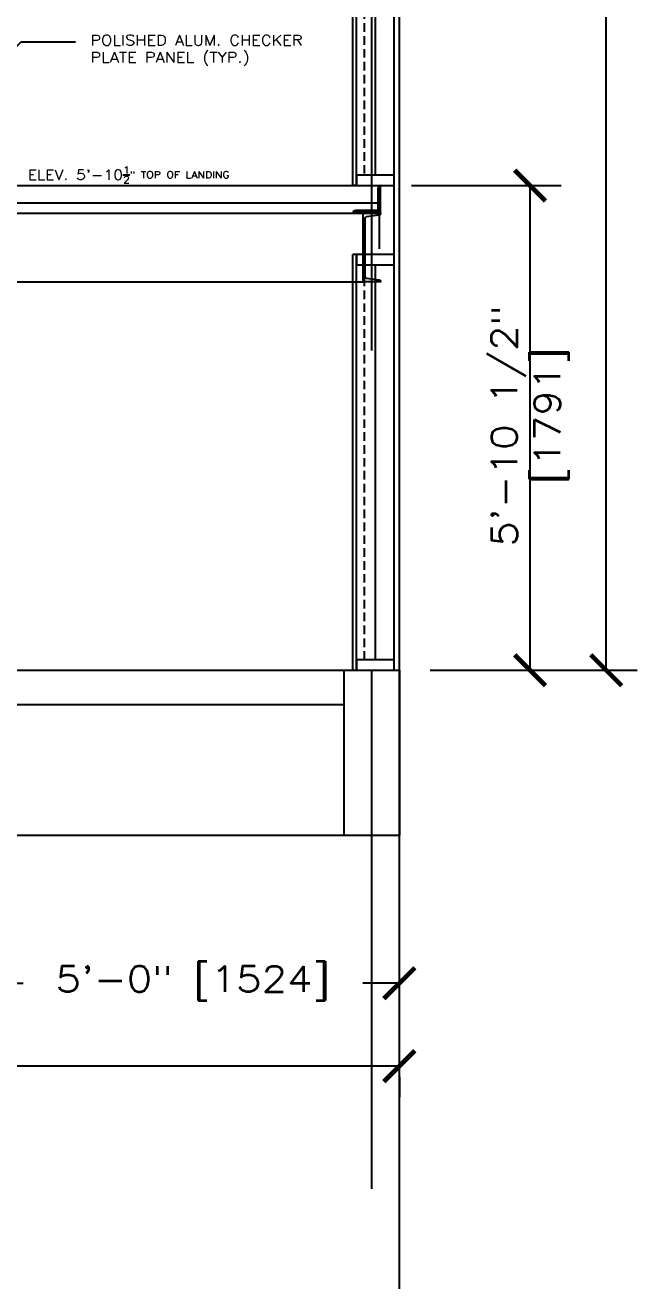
# Model space of a CAD drawing. Header units: inches. Extents: x -54 to 1378, y 14 to 582.
# Drawn here: x 540.4 to 630.4, y 13.7 to 197.5 of the extents above; entities that cross this region are included whole.
import ezdxf
from ezdxf import colors
from ezdxf.entities.mleader import LeaderData, LeaderLine
from ezdxf.math import Vec2, Vec3

# ---------------------------------------------------------------- set-up
doc = ezdxf.new("R2010")
doc.units = ezdxf.units.IN
doc.header["$MEASUREMENT"] = 0
doc.linetypes.add('HIDDEN', pattern=[0.375, 0.25, -0.125])
for name, color, linetype in [('Arch_Section_Insul', 11, 'BATTING'), ('Arch_Section_VP', 71, 'HIDDEN'), ('Arch_Section_Wall', 131, 'Continuous'), ('Dim', 5, 'Continuous'), ('Dim @ 24', 5, 'Continuous'), ('Dim @ 48', 5, 'Continuous'), ('LAYER11A', 11, 'Continuous'), ('Mleader @ 24', 5, 'Continuous'), ('Struc_Section_Conc', 71, 'Continuous'), ('Struc_Section_Dim', 5, 'Continuous'), ('Struc_Section_Steel', 11, 'Continuous'), ('Structural_Section_StAngle', 2, 'Continuous')]:
    doc.layers.add(name, color=color, linetype=linetype)
doc.styles.add('ROMANS', font='romans.shx', dxfattribs={"width": 1.15})
doc.linetypes.add('BATTING', pattern='A,0.0001,-0.1,[134,ltypeshp.shx,S=0.1,R=0,X=-0.1,Y=0],-0.2,[134,ltypeshp.shx,S=0.1,R=180,X=0.1,Y=0],-0.1', length=0.4001)
doc.dimstyles.new('ROMANS', dxfattribs={"dimscale": 0, "dimtxt": 0.078125, "dimasz": 0.09375, "dimexe": 0.09375, "dimexo": 0.09375, "dimgap": 0.0625, "dimtad": 0, "dimdec": 4, "dimzin": 1, "dimdsep": 46, "dimlunit": 4, "dimtxsty": 'ROMANS', "dimblk": 'ARCHTICK', "dimcen": 0.0625, "dimdle": 0.09375, "dimclrd": 256, "dimclre": 256, "dimclrt": 256, "dimadec": 0, "dimazin": 0, "dimtfac": 1, "dimtdec": 4, "dimtofl": 0, "dimtmove": 2, "dimatfit": 0, "dimfxl": 1, "dimfrac": 2, "dimtolj": 1, "dimtzin": 0, "dimarcsym": 0})
doc.dimstyles.new('ROMANS-beside', dxfattribs={"dimscale": 0, "dimtxt": 0.078125, "dimasz": 0.09375, "dimexe": 0.09375, "dimexo": 0.09375, "dimgap": 0.0625, "dimtad": 1, "dimdec": 4, "dimzin": 1, "dimdsep": 46, "dimlunit": 4, "dimtxsty": 'ROMANS', "dimblk": 'ARCHTICK', "dimcen": 0.0625, "dimdle": 0.09375, "dimclrd": 256, "dimclre": 256, "dimclrt": 256, "dimadec": 0, "dimazin": 0, "dimtfac": 1, "dimtdec": 4, "dimtofl": 0, "dimtmove": 0, "dimatfit": 0, "dimfxl": 1, "dimfrac": 2, "dimtolj": 1, "dimtzin": 0, "dimarcsym": 0})

# ---------------------------------------------------------------- blocks, each defined once
blk = doc.blocks.new('C250x23')
at = {"layer": 'Struc_Section_Steel'}
blk.add_lwpolyline([(2.34, 0.29, -0.361844), (2.56, 0.05), (2.56, 0), (0, 0), (0, 10), (2.56, 10), (2.56, 9.95, -0.361844), (2.34, 9.71), (0.46, 9.45, 0.374734), (0.24, 9.2), (0.24, 0.8, 0.374734), (0.46, 0.55)], format="xyb", close=True, dxfattribs=at)
blk = doc.blocks.new('_ArchTick')
at = {"color": 0, "linetype": 'ByBlock', "const_width": 0.15}
blk.add_lwpolyline([(-0.5, -0.5), (0.5, 0.5)], dxfattribs=at)
blk = doc.blocks.new('*D19')
at = {"layer": 'DEFPOINTS', "color": 0}
for p in [(592.02, 174.19), (613.74, 174.19), (594.74, 103.69)]:
    blk.add_point(p, dxfattribs=at)
at = {"layer": 'Dim', "lineweight": -2}
for p, q in [((596.52, 174.19), (618.24, 174.19)), ((613.74, 103.59), (613.74, 174.28)), ((599.24, 103.69), (618.24, 103.69))]:
    blk.add_line(p, q, dxfattribs=at)
at = {"layer": 'Dim', "lineweight": -2, "xscale": 4.5, "yscale": 4.5, "zscale": 4.5}
for p, rotation in [((613.74, 174.19), 90), ((613.74, 103.69), 270)]:
    blk.add_blockref('_ArchTick', p, dxfattribs=dict(at, rotation=rotation))
at = {"layer": 'Dim', "insert": (613.74, 139.25), "char_height": 3.75, "attachment_point": 5, "rotation": 90, "style": 'ROMANS'}
blk.add_mtext('\\A1;5\'-10 1/2"\\P [1791]', dxfattribs=at)
blk = doc.blocks.new('*D20')
at = {"layer": 'DEFPOINTS', "color": 0}
for p in [(322.74, 49), (594.74, 49), (594.74, 46.08)]:
    blk.add_point(p, dxfattribs=at)
at = {"layer": 'Dim', "lineweight": -2}
for p, q in [((322.65, 46.08), (432.02, 46.08)), ((594.83, 46.08), (485.46, 46.08)), ((322.74, 44.5), (322.74, 41.58)), ((594.74, 44.5), (594.74, 41.58))]:
    blk.add_line(p, q, dxfattribs=at)
at = {"layer": 'Dim', "lineweight": -2, "xscale": 4.5, "yscale": 4.5, "zscale": 4.5, "rotation": 180}
blk.add_blockref('_ArchTick', (322.74, 46.08), dxfattribs=at)
at = {"layer": 'Dim', "lineweight": -2, "xscale": 4.5, "yscale": 4.5, "zscale": 4.5}
blk.add_blockref('_ArchTick', (594.74, 46.08), dxfattribs=at)
at = {"layer": 'Dim', "insert": (458.74, 46.08), "char_height": 3.75, "attachment_point": 5, "style": 'ROMANS'}
blk.add_mtext('\\A1;22\'-8" [6909]', dxfattribs=at)
blk = doc.blocks.new('*D21')
at = {"layer": 'DEFPOINTS', "color": 0}
for p in [(534.74, 103.69), (534.74, 58.15), (594.74, 56.26)]:
    blk.add_point(p, dxfattribs=at)
at = {"layer": 'Dim', "lineweight": -2}
for p, q in [((534.74, 99.19), (534.74, 53.65)), ((594.74, 60.76), (594.74, 62.65)), ((534.65, 58.15), (540.08, 58.15)), ((594.83, 58.15), (589.41, 58.15))]:
    blk.add_line(p, q, dxfattribs=at)
at = {"layer": 'Dim', "lineweight": -2, "xscale": 4.5, "yscale": 4.5, "zscale": 4.5, "rotation": 180}
blk.add_blockref('_ArchTick', (534.74, 58.15), dxfattribs=at)
at = {"layer": 'Dim', "lineweight": -2, "xscale": 4.5, "yscale": 4.5, "zscale": 4.5}
blk.add_blockref('_ArchTick', (594.74, 58.15), dxfattribs=at)
at = {"layer": 'Dim', "insert": (564.74, 58.15), "char_height": 3.75, "attachment_point": 5, "style": 'ROMANS'}
blk.add_mtext('\\A1;5\'-0" [1524]', dxfattribs=at)
blk = doc.blocks.new('*D23')
at = {"layer": 'DEFPOINTS', "color": 0}
for p in [(594.74, 493.69), (594.74, 103.69), (624.8, 103.69)]:
    blk.add_point(p, dxfattribs=at)
at = {"layer": 'Dim', "lineweight": -2}
for p, q in [((599.24, 493.69), (629.3, 493.69)), ((624.8, 493.78), (624.8, 325.41)), ((624.8, 103.59), (624.8, 271.97)), ((599.24, 103.69), (629.3, 103.69))]:
    blk.add_line(p, q, dxfattribs=at)
at = {"layer": 'Dim', "lineweight": -2, "xscale": 4.5, "yscale": 4.5, "zscale": 4.5}
for p, rotation in [((624.8, 493.69), 90), ((624.8, 103.69), 270)]:
    blk.add_blockref('_ArchTick', p, dxfattribs=dict(at, rotation=rotation))
at = {"layer": 'Dim', "insert": (624.8, 298.69), "char_height": 3.75, "attachment_point": 5, "rotation": 90, "style": 'ROMANS'}
blk.add_mtext('\\A1;32\'-6" [9906]', dxfattribs=at)

msp = doc.modelspace()

# ---------------------------------------------------------------- hatches: boundary and pattern name
at = {"layer": 'Structural_Section_StAngle'}
h = msp.add_hatch(dxfattribs=at)
h.set_pattern_fill('STEEL', color=256, scale=3, style=0)
h.set_pattern_definition([(135, (9460.74356, -3273.79063), (0.265165043, 0.265165043), []), (135, (9460.74356, -3273.60313), (0.265165043, 0.265165043), [])])
h.paths.add_polyline_path([(588.39624, 170.56352, 0.414213562), (588.02124, 170.18852), (592.02124, 170.18852), (592.02124, 174.18852, 0.414213562), (591.64624, 173.81352), (591.64624, 170.56352)])

# ---------------------------------------------------------------- linework, layer by layer
at = {"layer": 'Arch_Section_Insul', "ltscale": 0.1}
for p, q in [((591.24124, 229.31352), (591.24124, 175.68852)), ((591.84624, 165.01053), (591.84624, 173.47602)), ((591.24124, 162.68852), (591.24124, 105.18852))]:
    msp.add_line(p, q, dxfattribs=at)
at = {"layer": 'Arch_Section_VP', "ltscale": 5}
for p, q in [((589.61624, 467.81352), (589.61624, 175.68852)), ((589.61624, 162.68852), (589.61624, 105.18852))]:
    msp.add_line(p, q, dxfattribs=at)
at = {"layer": 'Arch_Section_Wall'}
for p, q in [((593.99124, 103.68852), (593.99124, 467.43852)), ((594.74124, 103.68852), (594.74124, 467.43852)), ((587.99124, 174.18852), (587.99124, 229.31352)), ((588.49124, 174.18852), (588.49124, 229.31352)), ((587.99124, 103.68852), (587.99124, 164.18852)), ((588.49124, 164.18852), (587.99124, 164.18852)), ((588.49124, 103.68852), (588.49124, 164.18852))]:
    msp.add_line(p, q, dxfattribs=at)
at = {"layer": 'Arch_Section_Wall', "ltscale": 0.1}
msp.add_line((588.49124, 174.18852), (587.99124, 174.18852), dxfattribs=at)
at = {"layer": 'Arch_Section_Wall'}
for points in [[(588.49124, 174.18852), (593.99124, 174.18852), (593.99124, 175.68852), (588.49124, 175.68852)], [(588.49124, 162.68852), (593.99124, 162.68852), (593.99124, 164.18852), (588.49124, 164.18852)], [(588.49124, 103.68852), (593.99124, 103.68852), (593.99124, 105.18852), (588.49124, 105.18852)]]:
    msp.add_lwpolyline(points, close=True, dxfattribs=at)
at = {"layer": 'Dim', "ltscale": 0.2}
msp.add_line((536.02124, 174.18852), (583.613, 174.18852), dxfattribs=at)
at = {"layer": 'LAYER11A'}
for p, q in [((322.74124, 103.68852), (594.74124, 103.68852)), ((586.74124, 79.68852), (586.74124, 103.68852)), ((594.74124, 103.68852), (594.74124, 98.68852)), ((594.74124, 103.68852), (594.74124, 79.68852)), ((330.74124, 98.68852), (586.74124, 98.68852)), ((330.74124, 79.68852), (586.74124, 79.68852)), ((586.74124, 79.68852), (594.74124, 79.68852))]:
    msp.add_line(p, q, dxfattribs=at)
at = {"layer": 'Struc_Section_Conc', "ltscale": 2}
msp.add_line((533.46124, 174.18852), (592.02124, 174.18852), dxfattribs=at)
at = {"layer": 'Struc_Section_Conc', "ltscale": 20}
msp.add_line((533.46124, 171.68852), (591.64624, 171.68852), dxfattribs=at)
at = {"layer": 'Struc_Section_Dim', "ltscale": 10}
for p, q in [((590.74124, 150.20389), (590.74124, 280.49184)), ((590.74124, 28.23216), (590.74124, 103.68852))]:
    msp.add_line(p, q, dxfattribs=at)
at = {"layer": 'Struc_Section_Dim', "ltscale": 0.1}
msp.add_line((594.74124, 13.71148), (594.74124, 268.16118), dxfattribs=at)
at = {"layer": 'Struc_Section_Steel'}
for p, q in [((536.02124, 170.18852), (589.46124, 170.18852)), ((536.02124, 160.18852), (589.46124, 160.18852))]:
    msp.add_line(p, q, dxfattribs=at)
at = {"layer": 'Structural_Section_StAngle', "ltscale": 5}
for p, q in [((591.64624, 170.56352), (591.64624, 173.81352)), ((592.02124, 170.18852), (592.02124, 174.18852)), ((592.02124, 170.18852), (588.02124, 170.18852)), ((591.64624, 170.56352), (588.39624, 170.56352))]:
    msp.add_line(p, q, dxfattribs=at)
at = {"layer": 'Structural_Section_StAngle'}
msp.add_line((592.02124, 174.18852), (592.02124, 174.18852), dxfattribs=at)
at = {"layer": 'Structural_Section_StAngle', "ltscale": 5}
for centre in [(592.02124, 173.81352), (588.39624, 170.18852)]:
    msp.add_arc(centre, 0.375, 90, 180, dxfattribs=at)

# ---------------------------------------------------------------- block references
at = {"layer": 'Struc_Section_Steel'}
msp.add_blockref('C250x23', (589.46124, 160.18852), dxfattribs=at)

# ---------------------------------------------------------------- texts
at = {"layer": 'Dim @ 24', "ltscale": 0.1, "insert": (540.73661, 176.97201), "char_height": 1.44, "attachment_point": 1, "style": 'ROMANS'}
msp.add_mtext('\\A1;ELEV. 5\'-10\\H0.7x;\\S1/2;" TOP OF LANDING', dxfattribs=at)

# ---------------------------------------------------------------- dimensions: what is measured, and where the dimension line sits
at = {"layer": 'Dim @ 48'}
dim = msp.add_linear_dim(base=(624.80259, 103.68852), p1=(594.74126, 493.68855), p2=(594.74126, 103.68852), angle=90, dimstyle='ROMANS', override={"dimscale": 48, "dimtxt": 0.078125, "dimasz": 0.09375, "dimexe": 0.09375, "dimexo": 0.09375, "dimgap": 0.0625, "dimcen": 0.0625, "dimtix": 0, "dimtofl": 0, "dimtmove": 2, "dimatfit": 0}, dxfattribs=at)
dim.commit()
dim.dimension.update_dxf_attribs({"geometry": '*D23', "text_midpoint": (624.80259, 298.68853)})
dim = msp.add_linear_dim(base=(613.73784, 174.18852), p1=(594.74124, 103.68852), p2=(592.02124, 174.18852), angle=90, dimstyle='ROMANS-beside', override={"dimscale": 48, "dimtxt": 0.078125, "dimasz": 0.09375, "dimexe": 0.09375, "dimexo": 0.09375, "dimgap": 0.0625, "dimpost": '\\X', "dimcen": 0.0625, "dimtix": 0, "dimtofl": 0, "dimtmove": 0, "dimatfit": 0}, dxfattribs=at)
dim.commit()
dim.dimension.update_dxf_attribs({"geometry": '*D19', "text_midpoint": (613.73784, 139.24766), "dimtype": 128})
for base, p1, p2, picture, middle in [((534.74124, 58.14885), (594.74124, 56.26032), (534.74124, 103.68852), '*D21', (564.74124, 58.14885)), ((594.74124, 46.07771), (322.74124, 49.00431), (594.74124, 49.00431), '*D20', (458.74124, 46.07771))]:
    dim = msp.add_linear_dim(base=base, p1=p1, p2=p2, dimstyle='ROMANS', override={"dimscale": 48, "dimtxt": 0.078125, "dimasz": 0.09375, "dimexe": 0.09375, "dimexo": 0.09375, "dimgap": 0.0625, "dimcen": 0.0625, "dimtix": 0, "dimtofl": 0, "dimtmove": 2, "dimatfit": 0}, dxfattribs=at)
    dim.commit()
    dim.dimension.update_dxf_attribs({"geometry": picture, "text_midpoint": middle})

# ---------------------------------------------------------------- leaders
at = {"layer": 'Mleader @ 24'}
ml = msp.add_multileader_mtext('Standard', dxfattribs=at)
ml.set_content('{\\W1.15;POLISHED ALUM. CHECKER \\PPLATE PANEL (TYP.)}', color=256, style='ROMANS')
ml.set_leader_properties()
ml.build(insert=Vec2(0, 0))
ml.multileader.update_dxf_attribs({"dogleg_length": 0.36, "arrow_head_size": 4.5})
ctx = ml.context
ctx.base_point, ctx.char_height, ctx.arrow_head_size, ctx.landing_gap_size, ctx.plane_origin = Vec3(548.43186, 204.20513), 1.5, 4.5, 2.16, Vec3(552.27362, 205.10513)
ctx.attachment_type = 1
notes = []
notes.append((ctx, [(0, (1, 1, 0), (541.47362, 204.20513), (1, 0), 6.95823, [(0, [(529.36457, 192.11143)], 0, [])])]))
ctx.mtext.insert, ctx.mtext.width, ctx.mtext.defined_height, ctx.mtext.flow_direction = Vec3(550.59186, 205.20513), 41.9247834, 4.5355, 5
ml = msp.add_multileader_mtext('Standard', dxfattribs=at)
ml.set_content('{\\W1.15;POLISHED ALUM. CHECKER \\PPLATE PANEL (TYP.)}', color=256, style='ROMANS')
ml.set_leader_properties()
ml.build(insert=Vec2(0, 0))
ml.multileader.update_dxf_attribs({"dogleg_length": 0.36, "arrow_head_size": 4.5})
ctx = ml.context
ctx.base_point, ctx.char_height, ctx.arrow_head_size, ctx.landing_gap_size, ctx.plane_origin = Vec3(547.6867, 195.09648), 1.5, 4.5, 2.16, Vec3(550.55673, 195.99648)
ctx.attachment_type = 1
notes.append((ctx, [(0, (1, 1, 0), (539.75673, 195.09648), (1, 0), 7.92997, [(0, [(527.64768, 183.00278)], 0, [])])]))
ctx.mtext.insert, ctx.mtext.width, ctx.mtext.defined_height, ctx.mtext.flow_direction = Vec3(549.8467, 196.09648), 41.9247834, 4.5355, 5
for ctx, leaders in notes:
    for number, flags, end, landing, length, lines in leaders:
        leader = LeaderData()
        leader.index, (leader.has_last_leader_line, leader.has_dogleg_vector, leader.attachment_direction) = number, flags
        leader.last_leader_point, leader.dogleg_vector, leader.dogleg_length = Vec3(end), Vec3(landing), length
        for number, points, colour, breaks in lines:
            line = LeaderLine()
            line.index, line.vertices, line.color, line.breaks = number, Vec3.list(points), colors.encode_raw_color(colour), breaks
            leader.lines.append(line)
        ctx.leaders.append(leader)

doc.saveas('drawing.dxf')
